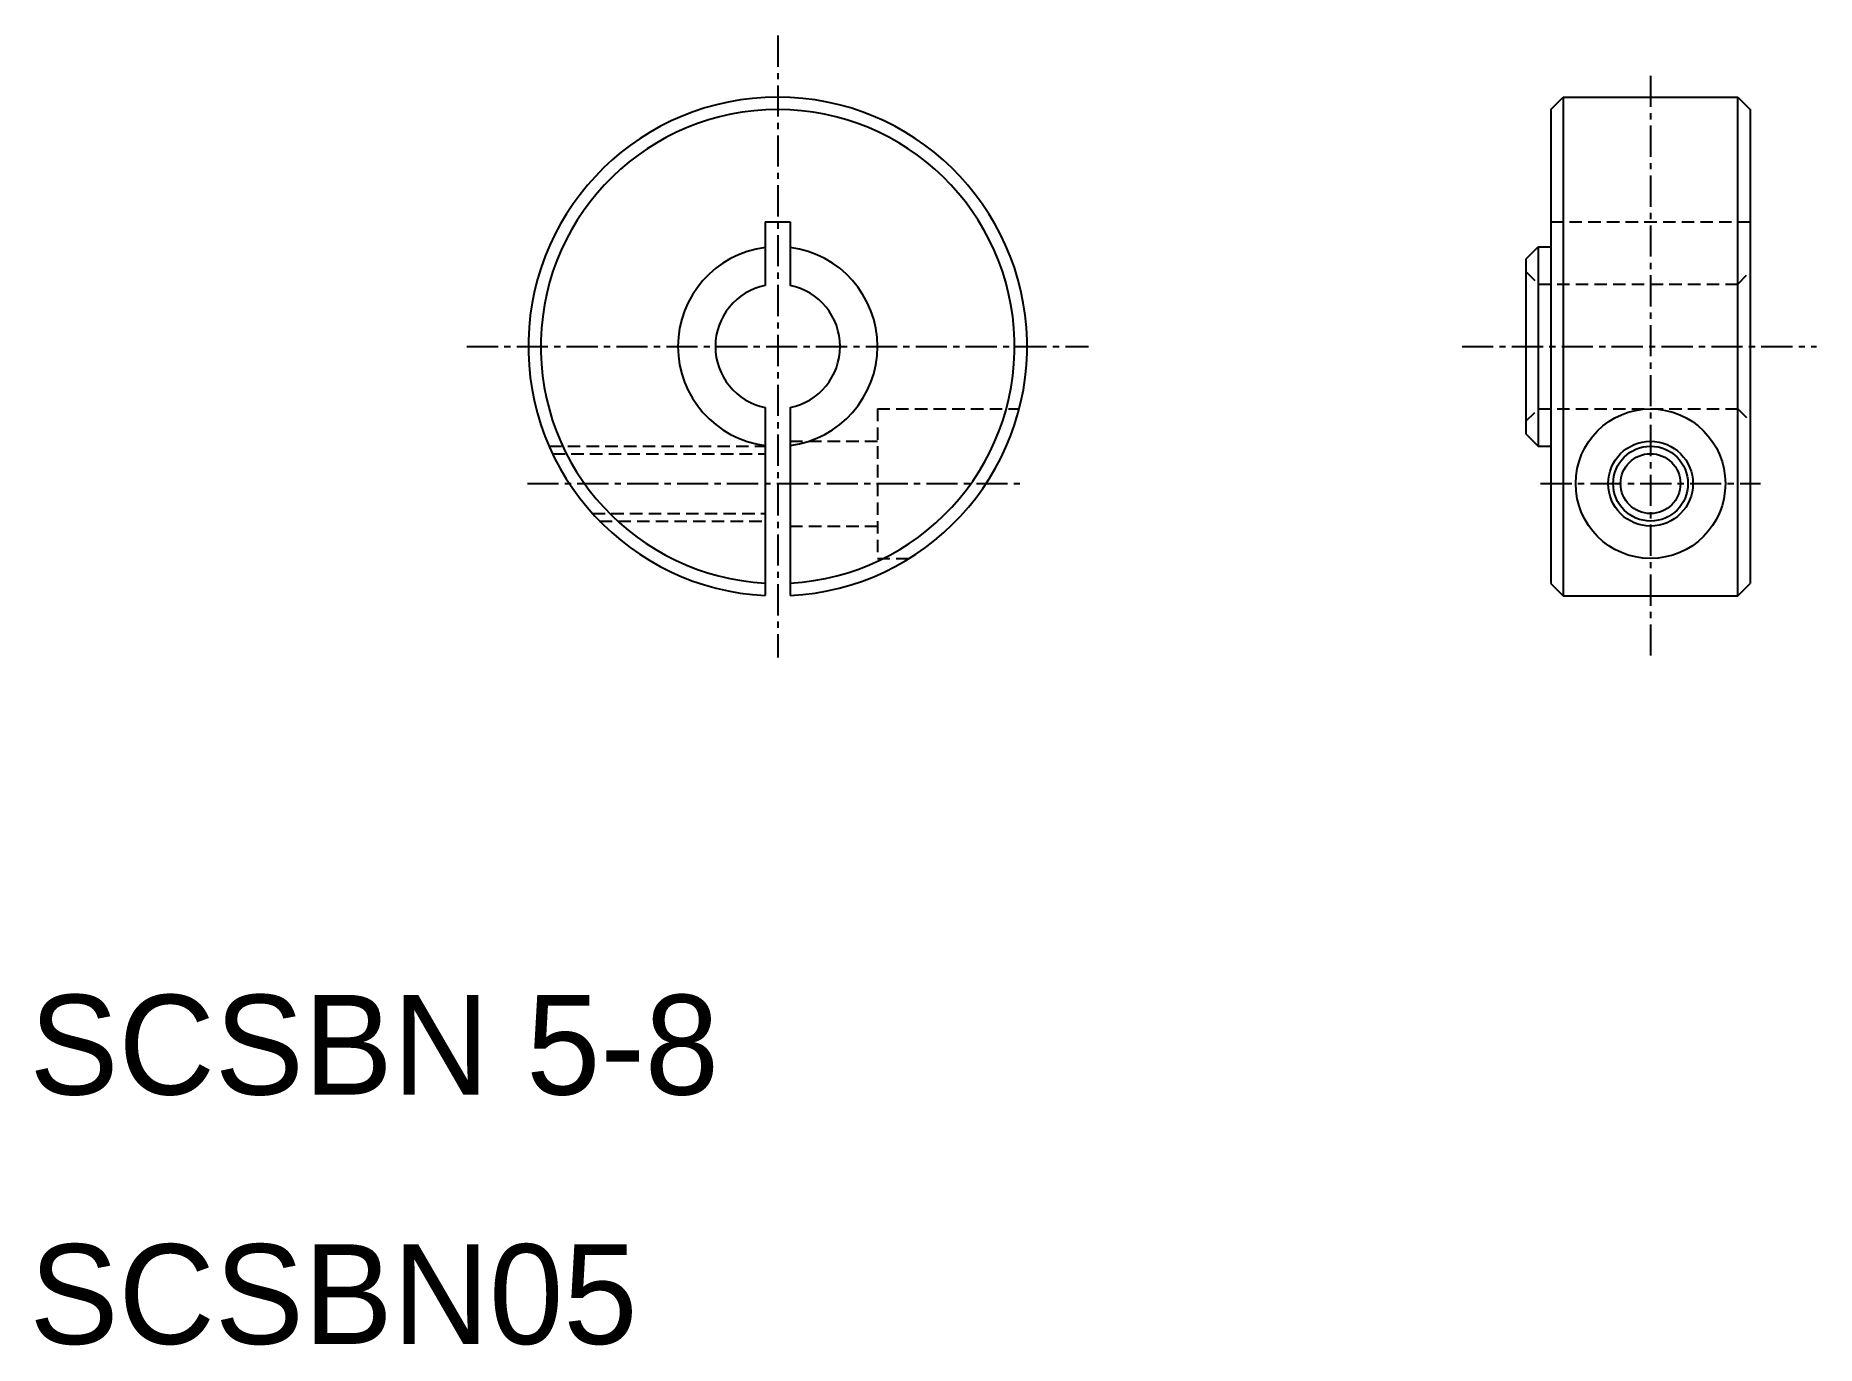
# Model space of a CAD drawing. Extents: x 10.2 to 81.6, y 9.9 to 62.5.
import ezdxf

# ---------------------------------------------------------------- set-up
doc = ezdxf.new("R2010")
doc.units = 0
doc.linetypes.add('CENTER', pattern=[2, 1.25, -0.25, 0.25, -0.25])
doc.linetypes.add('DASHED', pattern=[0.75, 0.5, -0.25])
doc.layers.get('0').update_dxf_attribs({"linetype": 'CONTINUOUS'})
doc.layers.add('CENTER', color=1, linetype='CENTER')

msp = doc.modelspace()

# ---------------------------------------------------------------- linework, layer by layer
at = {"color": 7, "linetype": 'CONTINUOUS'}
for p, q in [((71, 59.5), (71.5, 60)), ((71.5, 60), (71.5, 40)), ((71.5, 60), (78.5, 60)), ((78.5, 40), (78.5, 60)), ((78.5, 60), (79, 59.5)), ((71, 59.5), (71, 40.5)), ((79, 59.5), (79, 40.5)), ((39.5, 55), (39.5, 52.449)), ((39.5, 55), (40.5, 55)), ((40.5, 55), (40.5, 52.449)), ((71, 54.75), (71, 54.75)), ((70, 53.5), (70.5, 54)), ((70.5, 54), (70.5, 46)), ((70.5, 54), (71, 54)), ((70, 53.5), (70, 46.5)), ((71, 50), (71, 50)), ((39.5, 47.551), (39.5, 40.013)), ((40.5, 47.551), (40.5, 40.013)), ((70, 46.5), (70.5, 46)), ((70.5, 46), (71, 46)), ((71, 40.5), (71.5, 40)), ((71.5, 40), (78.5, 40)), ((78.5, 40), (79, 40.5))]:
    msp.add_line(p, q, dxfattribs=at)
at = {"color": 3, "linetype": 'DASHED'}
for p, q in [((71, 55), (79, 55)), ((70, 53), (70.5, 52.5)), ((78.5, 52.5), (79, 53)), ((70.5, 52.5), (78.5, 52.5)), ((44, 47.5), (49.682, 47.5)), ((44, 47.5), (44, 41.5)), ((70, 47), (70.5, 47.5)), ((70.5, 47.5), (78.5, 47.5)), ((78.5, 47.5), (79, 47)), ((30.835, 46), (39.5, 46)), ((40.5, 46.2), (44, 46.2)), ((30.972, 45.7), (39.5, 45.7)), ((32.576, 43.3), (39.5, 43.3)), ((32.859, 43), (39.5, 43)), ((40.5, 42.8), (44, 42.8)), ((44, 41.5), (45.268, 41.5))]:
    msp.add_line(p, q, dxfattribs=at)
at = {"color": 7, "linetype": 'CONTINUOUS'}
for radius in [3, 1.7, 1.2]:
    msp.add_circle((75, 44.5), radius, dxfattribs=at)
at = {"color": 3}
msp.add_circle((75, 44.5), 1.5, dxfattribs=at)
at = {"color": 7, "linetype": 'CONTINUOUS'}
for radius, start, end in [(10, 272.86598, 267.13402), (9.5, 273.01696, 266.98304), (4, 97.18076, 262.81924), (4, 277.18076, 82.81924), (2.5, 101.53696, 258.46304), (2.5, 281.53696, 78.46304)]:
    msp.add_arc((40, 50), radius, start, end, dxfattribs=at)
at = {"layer": 'CENTER', "color": 1, "linetype": 'CENTER'}
for p, q in [((40, 62.466), (40, 37.534)), ((75, 60.856), (75, 37.534)), ((27.534, 50), (52.466, 50)), ((67.44, 50), (81.65, 50)), ((29.965, 44.5), (49.888, 44.5)), ((70.587, 44.5), (79.413, 44.5))]:
    msp.add_line(p, q, dxfattribs=at)

# ---------------------------------------------------------------- texts
at = {"color": 7, "linetype": 'CONTINUOUS'}
for s, p in [('SCSBN 5-8', (10, 20)), ('SCSBN05', (10, 10))]:
    msp.add_text(s, height=4, dxfattribs=at).set_placement(p)

doc.saveas('drawing.dxf')
